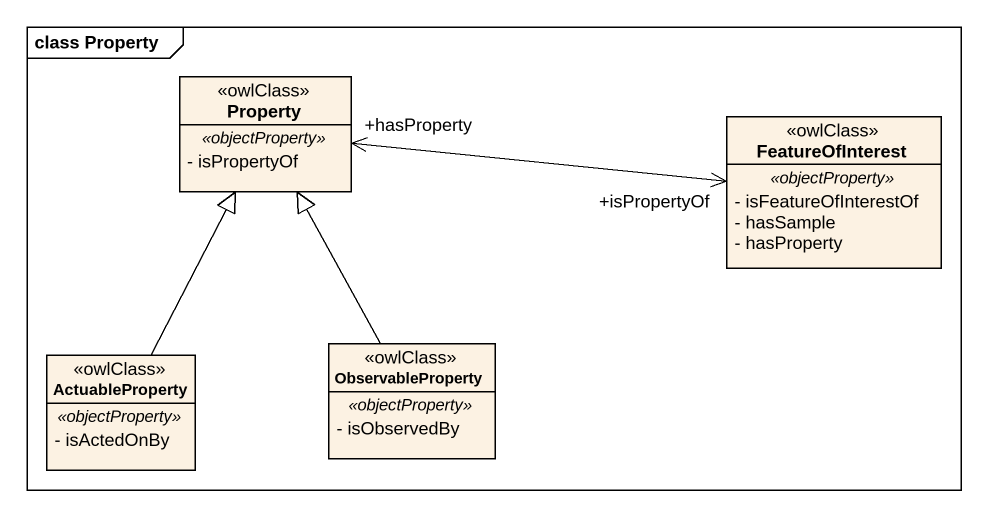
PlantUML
@startuml
mainframe class Property
hide circle
hide empty members
skinparam classAttributeIconSize 0
class Property <<owlClass>> {
  .. <<objectProperty>> ..
  - isPropertyOf
}
class FeatureOfInterest <<owlClass>> {
  .. <<objectProperty>> ..
  - isFeatureOfInterestOf
  - hasSample
  - hasProperty
}
class ActuableProperty <<owlClass>> {
  .. <<objectProperty>> ..
  - isActedOnBy
}
class ObservableProperty <<owlClass>> {
  .. <<objectProperty>> ..
  - isObservedBy
}
Property "+hasProperty" <-right-> "+isPropertyOf" FeatureOfInterest
ActuableProperty -up-|> Property
ObservableProperty -up-|> Property
@enduml
